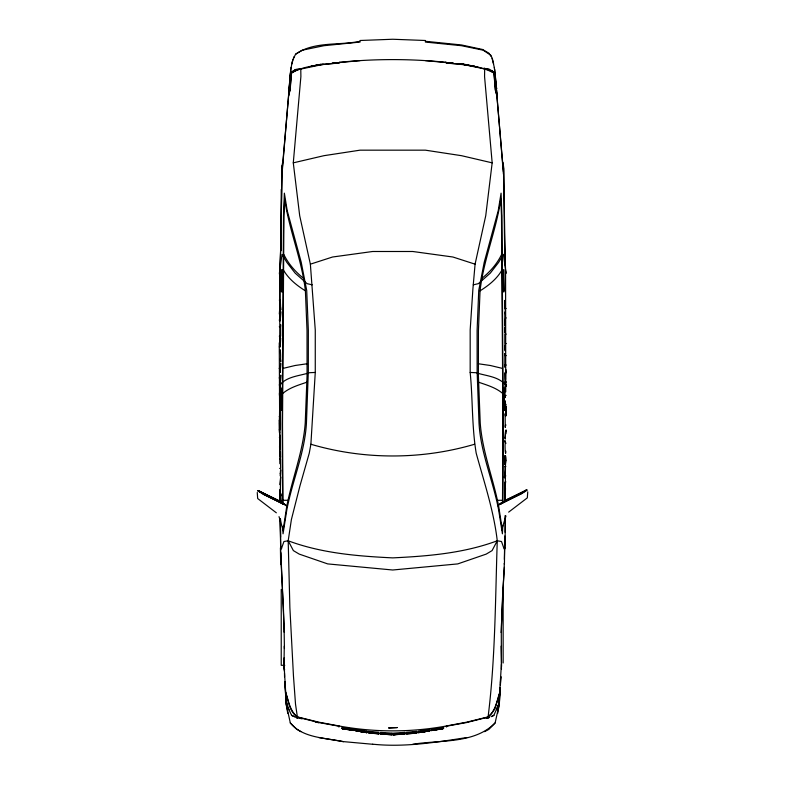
<?xml version="1.0" encoding="UTF-8"?>
<svg xmlns="http://www.w3.org/2000/svg" width="785" height="785" viewBox="0 0 785 785"><rect width="100%" height="100%" fill="white"/><g stroke="black" fill="none" stroke-linecap="round" stroke-linejoin="round"><path stroke-width="1.18" d="M281.952 285.122L281.943 290.264L282.119 287.928M279.803 272.346L279.852 311.625M279.872 270.953L279.745 346.911M501.429 668.997L501.291 632.102M502.439 525.852L502.429 530.719L498.789 506.943C493.431 478.791 482.294 451.689 480.224 423.007L478.389 375.475L478.428 330.642L480.057 290.842C483.589 259.55 496.346 230.182 500.801 199.066L501.487 215.689L502.94 424.175L502.498 502.734M502.783 525.391L502.41 533.82L498.642 509.956C493.147 480.783 480.626 452.896 479.017 423.076L477.133 371.707L477.103 330.554L478.742 290.421L484.217 262.318L498.23 210.665L501.075 193.159L501.919 215.689L503.234 424.175L502.842 502.518M282.188 289.096L282.266 269.775L281.462 269.775L281.393 291.834L282.188 291.834L281.678 270.766L282.001 271.571M282.963 503.95L282.512 424.175L283.954 215.689L284.651 199.066C289.106 230.182 301.862 259.55 305.394 290.842L307.023 330.642L307.063 375.475L305.228 423.007C303.157 451.689 292.02 478.791 286.662 506.943L283.022 530.719L283.022 528.285M505.746 391.901L505.579 270.953M279.852 385.739L279.372 429.778M280.539 548.45L280.677 548.823A127.808 5.711 88.5 0 0 282.001 546.978L283.954 541.513L288.193 540.786C321.683 553.268 357.312 556.163 392.726 557.88C428.139 556.163 463.768 553.268 497.258 540.786L501.487 541.513L503.45 546.978A127.808 5.711 -88.5 0 0 504.775 548.823L505.118 537.077M505.147 532.299L505.275 515.578M506.168 395.434L505.157 395.434L505.059 397.602L504.902 386.014L506.237 386.014L506.246 384.935L505.589 384.797M279.852 410.614L279.695 419.141L279.44 416.57M505.314 466.349L505.275 477.937L505.501 475.769M505.972 414.784L506.08 407.67L506.021 415.51L505.903 414.686M506.237 386.014L506.246 384.935L505.579 385.513L503.891 383.119C496.463 376.231 485.199 375.74 475.965 372.708L470.176 372.453L470.176 329.994L472.894 289.096L475.082 264.172L485.748 215.689L492.166 162.848L484.561 76.577L484.669 69.08M505.108 540.786L505.354 515.617M279.852 447.401L279.843 448.863M281.805 398.79L281.383 389.301L281.207 409.377M504.362 559.43L504.824 535.998M505.197 501.379L505.54 455.702M257.254 492.499L257.676 498.534L276.349 512.811M504.765 540.786L504.431 564.209L504.304 563.561M279.941 305.944L279.303 314L279.862 313.863M284.278 646.134L283.944 668.535L284.494 671.254M284.425 648.528L284.16 632.102M501.409 664.365L498.897 703.87L493.804 715.439L491.528 716.538M284.072 657.879L283.876 666.406L284.621 669.89M470.176 372.453C472.825 399.29 471.785 426.579 476.201 453.21C484.119 482.157 493.794 510.858 497.258 540.786C495.315 599.465 495.384 658.595 488.093 716.891L466.663 722.171L443.162 726.576C409.691 732.297 375.76 732.297 342.289 726.576L318.788 722.171L297.358 716.891C289.596 710.68 288.576 700.289 285.534 691.968M505.324 501.242L505.197 493.598M355.723 730.364L367.007 731.993L366.988 732.621L355.674 730.599L358.882 730.864M279.862 391.087C278.665 394.992 280.029 398.829 280.471 393.354C280.961 407.984 279.862 399.918 279.764 396.896M501.124 632.494L504.333 563.708M288.537 94.229L289.106 88.028M279.803 306.032C278.911 304.276 280.971 301.273 279.323 300.096M425.195 731.591L429.758 730.845L429.719 730.285L418.444 731.993L429.729 730.58L418.454 732.621L429.758 730.845L418.493 732.523L426.118 731.345M434.144 730.178L431.289 730.364M279.852 312.126L279.852 313.814M279.735 271.208L280.166 262.102A58.011 2.591 -89.8 0 0 281.138 220.006L282.266 165.38M500.202 687.464L499.329 704.135L497.7 713.271M500.457 682.705L500.771 676.758M297.358 716.891L295.513 704.135L293.462 675.983L289.871 607.502L288.193 540.786L291.392 519.562L299.958 485.846L309.251 453.21L310.889 444.251L315.266 372.453L315.266 329.994L310.369 264.172L299.693 215.689L293.286 162.848L300.89 76.577L300.783 69.08M505.177 486.366L505.569 481.274L504.775 495.198L504.559 492.499L504.716 501.429M500.271 687.464L499.27 704.135L495.139 722.906L488.898 729.353L484.61 731.659M500.408 685.089L500.909 676.758M503.008 587.612L504.431 567.349M279.902 378.684L279.215 377.928L279.774 377.389M505.098 501.429L505.481 488.505L505.108 491.989M342.338 728.755L354.202 730.501L342.289 728.745L347.863 729.393M291.539 73.015L290.116 90.187L288.566 95.613L288.87 90.579M281.992 171.758L291.098 67.441M289.096 88.254L290.381 72.838L295.788 69.443L300.478 68.56M282.011 174.231L290.725 69.394M279.872 318.278L279.293 320.221L279.862 321.251L280.48 307.327L280.716 310.026L280.314 300.096L279.843 307.386M280.068 501.752L280.667 476.77L279.803 484.62M279.588 437.48L279.764 435.322L279.862 436.911M339.483 726.41L338.845 727.018L338.845 725.801M506.158 430.2L505.933 433.791M281.138 562.914L284.327 632.494M281.383 565.023L282.443 587.612M505.854 381.932L505.511 384.316L505.108 381.932L504.892 384.336L504.981 373.287L505.118 372.6L505.511 379.498L505.648 372.453M462.394 63.879L474.366 66.283M279.401 420.574L279.538 418.209L280 420.583L280.265 418.189L279.931 429.925L279.558 423.027L279.852 451.012M355.713 730.747L366.988 732.66L360.256 731.591M281.138 563.561L281.02 564.209L280.853 552.718M291.019 68.187L292.305 61.338M285.701 693.096C288.86 701.319 289.086 712.034 297.829 717.245L297.613 718.049L296.514 718.098M292.56 60.435L295.631 54.096L302.264 50.191L323.94 45.707L360.05 42.056L360.05 41.281C339.248 45.707 313.382 41.095 295.484 54.43M291.853 63.968L293.099 59.493M505.972 404.363L505.285 403.902L505.079 400.782L505.157 409.574L505.363 406.277L505.982 406.689M502.557 526.98L505.972 515.961M505.844 409.495L506.021 408.965M505.903 430.936L506.168 430.219M279.902 341.848L279.264 342.976L279.852 463.719M496.512 709.699L498.769 703.753L499.751 693.096L495.001 708.678L491.724 713.408L487.622 717.245L466.663 722.543L446.606 726.174M293.413 58.375L294.169 56.569M498.19 506.296L498.838 504.755L506.492 500.025L523.261 492.107M503.558 390.508L503.764 389.301M279.911 367.203L279.234 368.469L279.794 368.94C280.088 371.128 279.028 373.611 279.862 370.755M501.576 254.526C497.072 263.927 489.968 271.904 481.853 278.371M497.258 540.786L492.077 550.609L486.2 554.112L457.763 563.905L392.726 569.998L327.688 563.905L299.252 554.112L293.374 550.609L288.193 540.786M501.605 270.678C496.473 279.283 488.417 285.593 480.057 290.842M282.963 393.275C289.734 387.584 298.506 385.082 306.739 382.256L306.896 382.197M488.093 716.891C495.845 710.68 496.876 700.289 499.917 691.968M505.834 405.6L505.766 404.717M282.109 290.264L282.06 290.842M495.139 722.906C474.366 744.18 439.806 739.794 412.782 744.268M508.651 512.134L527.324 497.857L527.746 491.832M527.402 490.017L521.554 493.736L498.838 504.755M340.376 62.496L360.05 60.612M292.903 71.16L295.788 69.502M291.696 72.907L297.103 69.845L323.94 64.223L338.649 63.114L340.994 62.152C375.367 58.747 410.084 58.747 444.457 62.152L446.793 63.114C462.62 64.566 479.763 65.371 493.902 73.015L495.335 90.187L496.876 95.613L496.571 90.579M338.904 62.604L339.934 62.054L339.375 62.672C323.42 64.939 305.679 64.792 291.402 72.976L289.989 89.961L288.664 94.445M491.017 716.676L493.902 715.292M279.745 377.732C282.796 368.499 279.018 386.485 280.52 388.075C281.256 389.694 278.861 384.464 279.852 387.839M505.697 381.961L506.099 381.873M310.369 264.172L332.546 257.009L372.659 251.494L412.782 251.494L452.906 257.009L475.082 264.172M283.307 368.332L295.121 365.496L307.004 363.779M474.562 444.251C421.584 459.873 363.867 459.873 310.889 444.251M293.286 162.848L323.94 155.685L360.05 150.17L425.391 150.17L461.501 155.685L492.166 162.848M486.886 718.03L489.271 717.47L487.838 718.049L487.622 717.245M486.023 718.118L489.438 717.323M282.924 161.131L281.913 166.263L281.099 236.197L279.764 273.7M314.677 65.567L320.663 64.36M311.037 66.382L313.382 65.979M279.862 384.797L279.205 384.935L279.872 385.513L281.56 383.119C288.988 376.231 300.243 375.74 309.486 372.708L315.266 372.453M418.483 732.621L429.748 730.806M442.514 728.843L431.24 730.501L443.574 728.421L436.48 729.569M431.269 730.599L443.27 728.627M466.663 737.547C435.685 742.414 404.039 747.487 372.659 744.18M427.639 730.698L429.787 730.364M432.476 729.952L434.831 729.579M437.186 729.216L439.541 728.853M421.977 731.571L424.263 731.218M412.782 733.21L415.913 732.729M432.309 730.207L435.381 729.736M406.551 733.602L416.894 732.228L406.551 733.278L406.551 733.985L416.913 732.905M473.267 284.827L478.379 283.66L490.262 273.16L498.612 262.416L503.42 254.369L506.089 273.376M331.996 63.183L335.45 62.928M332.369 63.222L335.98 62.947M402.165 733.71L404 733.582M393.324 734.534L395.64 734.377M404.923 733.749L393.324 734.505M406.551 733.828L412.782 733.435M395.561 734.583L393.324 734.731L404.923 733.926L393.324 734.858L393.324 734.171L404.923 733.386L404.923 734.103M360.05 40.496L392.726 39.25L425.391 40.496M288.468 88.254L289.233 88.254M496.218 88.254L496.983 88.254M506.139 308.476L505.432 308.476L504.902 313.657L504.784 312.195L504.824 325.755L505.53 317.896L506.148 317.896M279.283 326.746L280.5 326.746L280.628 324.588L280.667 336.176L279.274 336.176M506.168 334.116L504.784 334.116L504.784 343.536L506.188 343.536M279.264 346.911L279.911 346.911M506.197 355.615L504.961 355.615L504.834 353.456L504.834 367.203L504.961 365.045L506.217 365.045M505.648 372.747L506.227 372.718L505.903 369.519M503.578 392.873L503.911 408.239M503.941 409.377L503.734 408.239M506.07 406.453L506.148 415.775L505.334 415.785L505.197 413.626L505.157 414.451L505.255 427.383L505.403 425.215L506.06 425.038M279.293 416.511L280.274 416.511C278.685 402.95 280.883 407.886 279.862 405.031M279.264 420.583L279.548 433.006L279.283 429.778M279.352 437.48L280.166 437.48L280.265 435.322L280.402 449.069L280.255 446.91L279.44 446.91M506.04 443.231C503.332 441.141 505.952 437.068 505.059 445.792A13.247 0.589 -89.5 0 0 505.255 451.336L505.618 453.298L505.825 451.179M279.558 458.98L280.539 458.98L280.628 468.409L279.646 468.409M505.825 466.349L504.834 466.349C506.933 467.811 502.145 483.413 505.726 475.769M280.176 494.05L279.97 502.439M282.953 500.3L288.281 500.3M497.17 500.3L502.498 500.3M504.529 547.832L505.03 547.832M284.788 665.297L281.226 665.297L281.226 589.496M284.494 673.187L284.543 676.758M381.451 733.582L383.286 733.71M378.9 733.602L368.558 732.228L378.9 733.278L378.9 733.985L368.518 732.856L372.659 733.426M380.529 733.749L392.127 734.534M378.9 733.828L368.499 732.572M392.127 734.77L380.529 733.926L392.127 734.858L392.127 734.171L380.529 733.386L380.529 734.103M448.843 62.839L453.445 63.183M459.205 63.624L477.928 67.088L472.06 65.979M425.391 60.612L445.075 62.496M449.471 62.947L453.082 63.222M459.097 63.673L466.202 64.802M372.659 744.268L343.428 741.619L318.788 737.547M312.185 284.827L307.072 283.66L295.189 273.16L286.839 262.416L282.031 254.369L279.362 273.376L279.794 275.82M478.448 363.779L490.331 365.496L502.145 368.332M353.731 729.991L354.212 730.344L341.877 728.421L354.153 730.129M361.178 731.218L363.475 731.571M350.071 729.736L353.142 730.207M357.931 730.943L355.674 730.599L367.007 732.327L360.187 731.296M369.539 732.729L372.659 733.21M359.334 731.345L366.997 732.542M343.428 741.707C325.598 737.714 302.833 738.361 290.254 722.906M338.845 726.174L318.788 722.543L297.829 717.245M489.663 69.443L483.796 68.266L489.663 69.502M297.368 717.745L302.127 718.864M315.217 721.935L318.788 722.769M478.556 382.197L478.713 382.256C486.945 385.082 495.708 387.584 502.488 393.275M296.18 717.47L291.647 715.439L288.124 708.011M286.162 505.432L263.446 494.413L257.598 490.694L278.508 500.702L286.162 505.432L286.81 506.963M291.549 715.292L294.434 716.676M283.758 504.451L263.682 494.128L258.54 490.645L278.076 500.585L283.827 504.353M446.547 62.604L445.517 62.054L447.332 63.075L461.501 64.115L488.496 69.747L493.294 72.465L494.05 72.976L495.453 89.961L496.591 94.445L496.817 92.885M300.9 731.63L296.612 729.196L290.313 722.906L286.182 704.135L284.827 681.517M490.517 69.934L492.548 71.16M492.224 70.915L495.07 72.838L503.44 174.231M305.394 290.842C297.034 285.593 288.978 279.283 283.846 270.678M280.196 518.728L280.785 548.126M303.599 278.371C295.484 271.904 288.38 263.927 283.876 254.526M279.872 359.579C281.393 357.469 280.363 367.802 280.637 356.733A13.257 0.589 -90 0 0 280.392 351.189C280.51 347.392 278.891 351.366 279.843 352.279M503.342 290.264L503.842 290.842L503.185 269.775L503.99 269.775L504.058 291.834L503.263 291.834L503.263 289.096M491.282 56.569L488.927 53.203L482.598 49.484L461.501 44.961L425.391 41.281L425.391 42.056L461.501 45.707L483.187 50.191L490.831 55.293L492.381 58.62L494.432 68.187M288.939 709.699L286.231 701.525L284.033 664.365M279.028 516.638L282.443 527.657M287.143 705.273L286.231 700.397M492.038 58.375L493.598 63.968M494.354 67.441L503.45 171.758M287.752 713.271L286.123 704.135L284.935 681.517M502.842 162.22L503.538 166.263L505.305 265.251M502.812 163.201L503.734 168.647L504.304 220.006A58.011 2.591 89.8 0 0 505.285 262.102L505.677 273.111M323.057 63.879L311.086 66.283M494.727 69.394L496.424 88.254M445.968 726.41L446.606 727.018L446.606 725.801M496.346 88.028L496.62 91.325M280.01 494.481L280.363 496.679L280.363 489.34M280.951 564.533L280.137 519.219M501.576 666.406L501.173 646.134M280.422 547.832L280.637 562.776M280.274 489.379L280.412 501.536M280.618 519.817L280.637 522.251M280.127 489.909L280.255 501.635M280.441 518.767L280.637 537.117M282.61 502.518L282.217 424.175L283.532 215.689L284.366 193.159L287.212 210.665L301.234 262.318L306.709 290.421L308.348 330.554L308.319 371.707L306.435 423.076C304.815 452.896 292.295 480.783 286.81 509.956L283.042 533.82L282.669 526.598M503.146 589.496L503.146 662.991M281.226 189.499L281.226 250.601M282.404 588.25A54.95 2.934 88.2 0 1 284.062 631.67M501.389 631.67A54.95 2.934 -88.2 0 1 503.048 588.25M505.108 483.02L504.578 490.821L504.745 482.265L505.108 483.02M505.785 460.098L505.432 464.563L505.354 459.559L505.785 460.098M280.942 500.948L280.902 502.429L280.274 494.874L280.382 493.686L280.706 496.189L280.824 493.647L280.942 500.948M280.706 311.704L280.323 320.26L280.706 311.704M280.687 363.445L280.235 372.276L280.687 363.445M280.039 452.032L280.53 457.262L280.471 451.679L280.039 452.032M280.245 473.62C280.373 483.099 281.334 461.04 280.245 473.62M281.167 388.31L280.981 410.369L281.629 410.369L281.825 388.31L281.167 388.31M367.027 731.178L367.017 731.787L355.733 730.079L355.742 729.55L367.027 731.178M368.567 731.355L368.558 732.022L378.9 733.062L378.9 732.258L368.567 731.355M504.932 455.908L504.853 464.455L504.932 455.908M505.412 455.604L505.324 464.435L505.893 458.273L505.412 455.604M280.294 341.887L279.872 342.966L280 337.962L280.294 341.887M280.549 338.06L280.323 346.617L280.549 338.06M504.765 300.459L504.814 308.878L504.932 306.336L505.226 308.839L505.344 307.651L504.765 300.459M505.206 328.022C504.284 341.416 504.902 321.762 505.206 328.022M505.236 349.59C505.01 356.037 504.196 336.029 505.236 349.59M354.241 729.314C344.222 729.255 332.055 725.526 354.241 729.314M505.108 437.382L505.187 439.07L505.609 430.249L505.108 437.382M526.46 489.977L506.924 499.908L500.212 504.304L521.318 493.451L526.46 489.977M526.431 490.144L507.071 499.427L500.163 503.695L521.152 493.52L526.431 490.144M443.692 727.852L431.22 729.854L431.21 729.314L443.692 727.852M429.699 729.55L418.425 731.178L418.434 731.787L429.719 730.079L429.699 729.55M416.943 732.758L412.782 733.426L416.913 732.778M416.894 732.022L406.551 733.062L406.551 732.258L416.874 731.355L416.894 732.022M404.923 732.366L393.324 733.151L393.324 733.965L404.923 733.18L404.923 732.366M504.284 388.31L503.627 388.31L503.813 410.369L504.47 410.369L504.284 388.31M397.171 727.567L388.722 727.95L397.171 727.567M392.127 733.151L380.529 732.366L380.529 733.18L392.127 733.965L392.127 733.151M267.224 495.021L258.569 490.811L263.848 494.187L284.837 504.372L277.929 500.104L267.224 495.021"/></g></svg>
